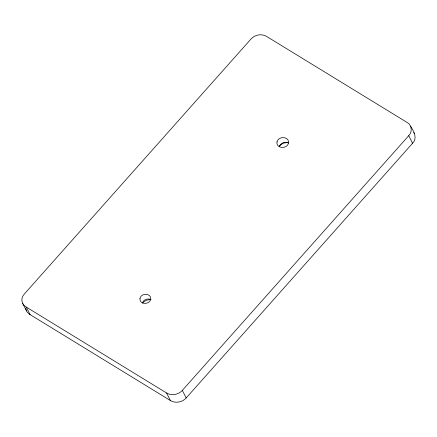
<?xml version="1.0" encoding="UTF-8"?>
<svg xmlns="http://www.w3.org/2000/svg" width="437" height="437" viewBox="0 0 437 437"><rect width="100%" height="100%" fill="white"/><g stroke="black" fill="none" stroke-linecap="round" stroke-linejoin="round"><path stroke-width="0.66" d="M142.38 303.229C143.189 299.536 147.996 297.859 151.131 299.738M279.385 146.663C280.374 142.91 285.268 141.135 288.562 143.003M22.631 303.393L24.117 305.474L26.247 307.074L166.53 392.956C171.506 396.026 178.514 394.753 182.327 390.394L408.732 135.678C412.626 131.969 411.905 124.889 407.016 122.393L266.739 36.511C261.779 33.387 254.722 34.67 250.936 39.079L24.532 293.795L22.899 296.007L21.997 298.476L21.91 301L22.631 303.393L27.143 312.051L28.968 313.913L170.386 400.527C175.363 403.597 182.371 402.319 186.184 397.96L412.588 143.243C417.723 138.267 413.73 130.871 410.523 126.113M279.445 145.778L283.176 143.199L287.77 142.457M142.91 302.573L146.28 300.246L150.426 299.569M413.752 132.591L414.385 133.678M408.732 135.678L412.588 143.243M182.327 390.394L186.184 397.96M166.53 392.956L170.386 400.527M26.247 307.074L30.104 314.645M26.488 310.964L25.767 308.571M139.982 298.52C139.305 304.857 149.793 304.889 150.689 299.176C151.366 292.839 140.883 292.812 139.982 298.52M276.987 141.954C275.916 148.815 287.273 149.197 288.475 143.074C289.545 136.213 278.189 135.831 276.987 141.954"/></g></svg>
